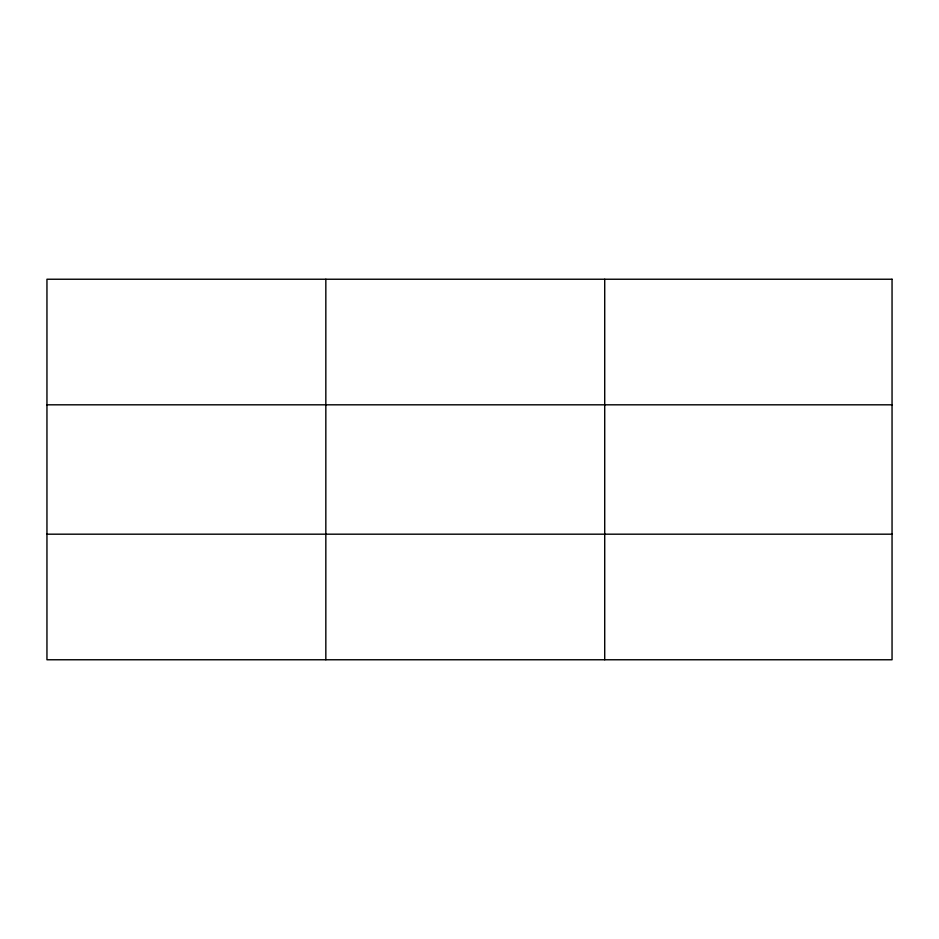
<?xml version="1.0" encoding="UTF-8"?>
<svg xmlns="http://www.w3.org/2000/svg" width="939" height="939" viewBox="0 0 939 939"><rect width="100%" height="100%" fill="white"/><g stroke="black" fill="none" stroke-linecap="round" stroke-linejoin="round"><path stroke-width="1.41" d="M325.833 279.235L325.833 659.765M604.716 279.235L604.716 659.765M46.95 404.815L892.05 404.815M46.95 534.185L892.05 534.185M892.05 279.235L892.05 659.765L46.95 659.765L46.95 279.235L892.05 279.235"/></g></svg>
